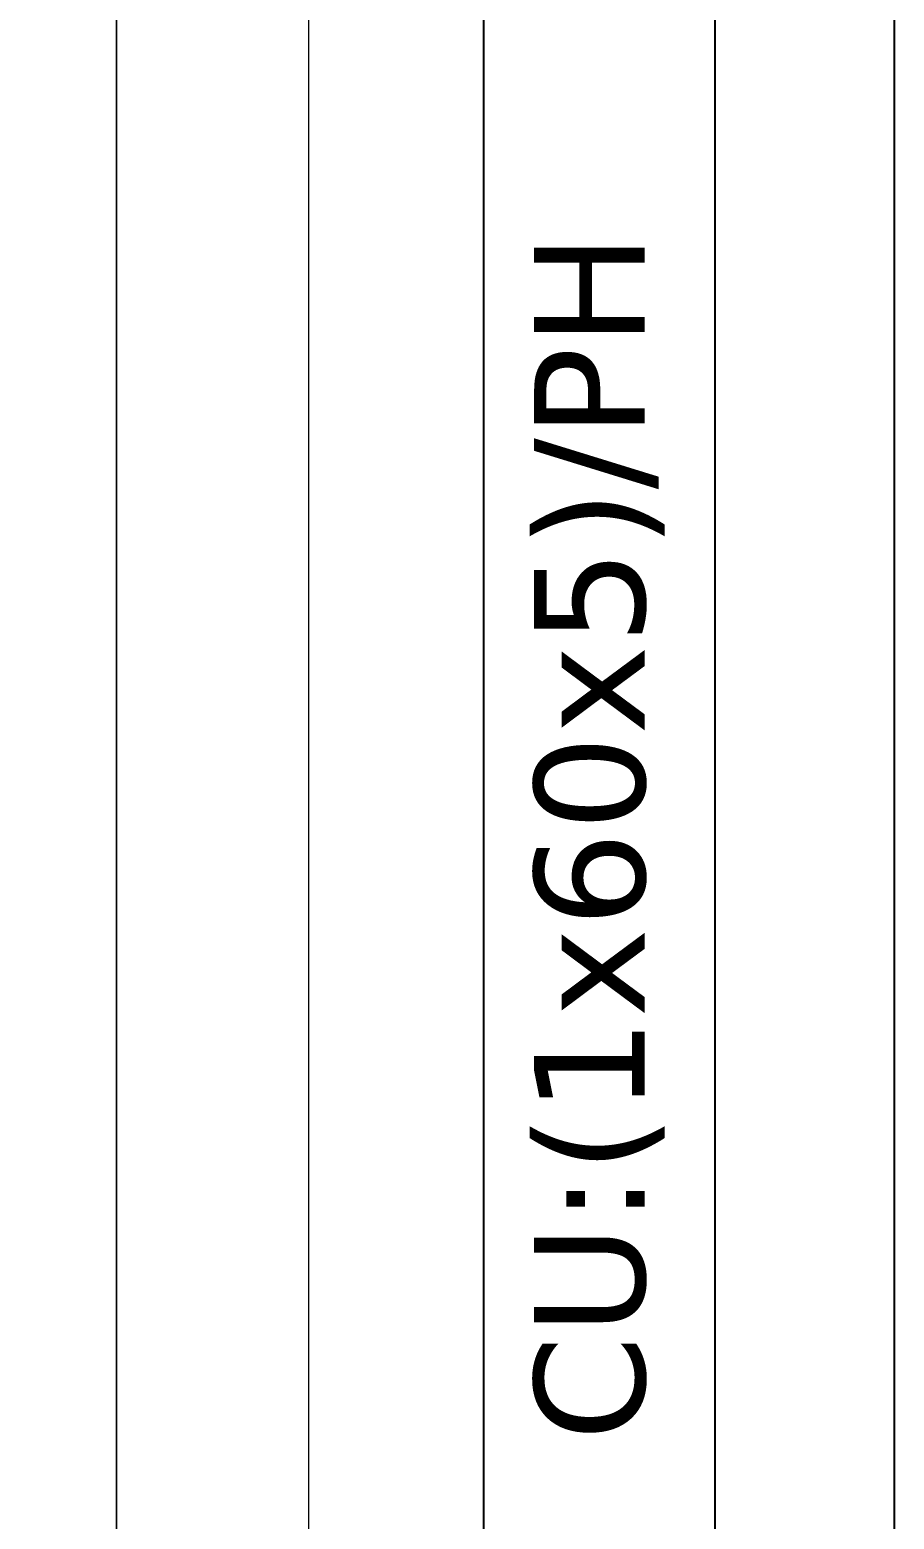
# Model space of a CAD drawing. Header units: millimetres. Extents: x -116965 to 323937, y 291661 to 566926.
# Drawn here: x -40860.4 to -40635.9, y 346572.6 to 346959.3 of the extents above; entities that cross this region are included whole.
import ezdxf

# ---------------------------------------------------------------- set-up
doc = ezdxf.new("R2010")
doc.units = ezdxf.units.MM
doc.layers.get('0').update_dxf_attribs({"lineweight": 18})
doc.layers.add('C00-00-00', color=7, linetype='Continuous')
doc.styles.get("Standard").update_dxf_attribs({"font": 'arial.ttf'})

# ---------------------------------------------------------------- blocks, each defined once
blk = doc.blocks.new('*U1443')
for points in [[(0, 2200), (0, 0), (50, 0), (50, 2200)], [(650, 2200), (650, 0), (700, 0), (700, 2200)]]:
    blk.add_lwpolyline(points, close=True)
blk = doc.blocks.new('*U1662')
at = {"color": 1, "lineweight": -3, "ltscale": 5}
blk.add_lwpolyline([(63454.81, 341247.32), (63454.81, 341307.32), (64234.14, 341307.32), (64234.14, 341247.32)], close=True, dxfattribs=at)

msp = doc.modelspace()

# ---------------------------------------------------------------- linework, layer by layer
at = {"lineweight": -3, "ltscale": 5}
msp.add_line((-40635.949803, 348038.27154), (-40635.949803, 346374.783643), dxfattribs=at)

# ---------------------------------------------------------------- block references
for p in [(-41537.949803, 346151.783643), (-40837.949803, 346151.783643)]:
    msp.add_blockref('*U1443', p)
at = {"lineweight": -3, "rotation": 270}
msp.add_blockref('*U1662', (-381989.838217, 410493.927028), dxfattribs=at)

# ---------------------------------------------------------------- texts
at = {"layer": 'C00-00-00', "color": 2, "insert": (-40712.514792, 346749.733043), "char_height": 28.70966008, "attachment_point": 5, "rotation": 90}
msp.add_mtext('{\\fVerdana|b0|i0|c0|p34;CU:(1x60x5)/PH}', dxfattribs=at)

doc.saveas('drawing.dxf')
